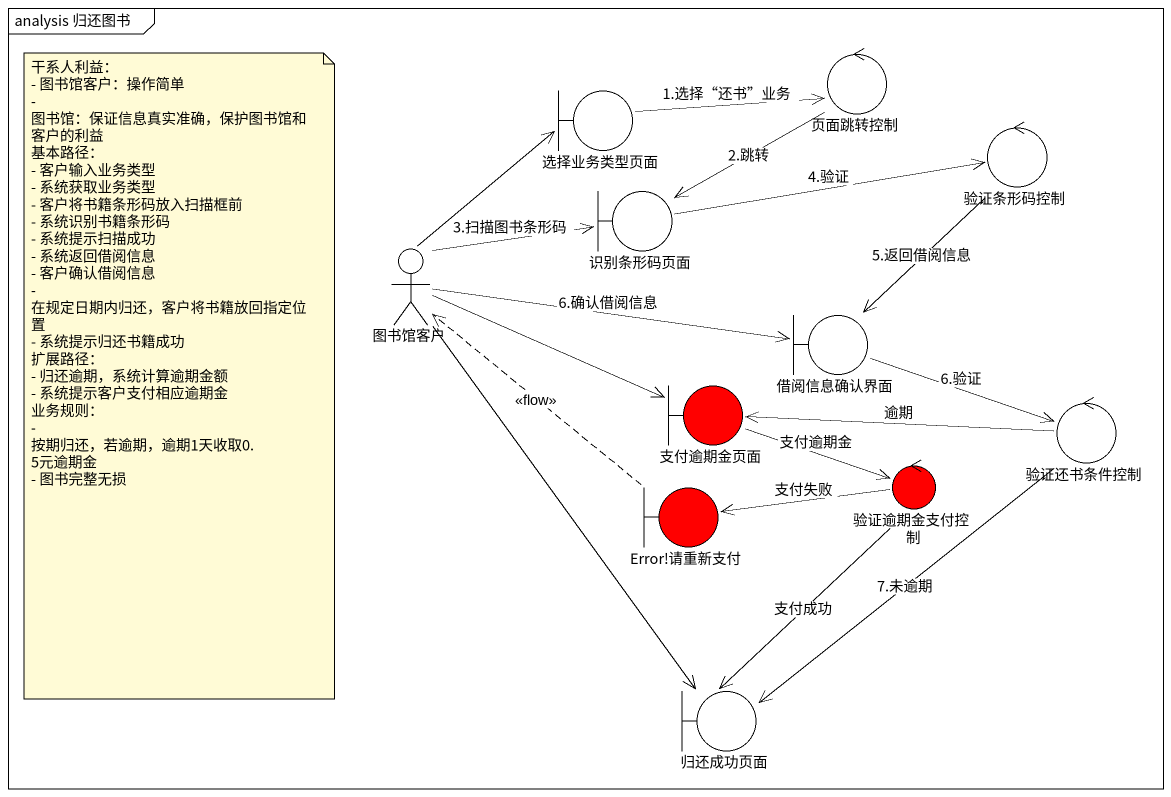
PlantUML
@startuml
mainframe analysis 归还图书
boundary 选择业务类型页面
control 页面跳转控制
control 验证条形码控制
boundary 识别条形码页面
actor 图书馆客户
boundary 借阅信息确认界面
boundary 支付逾期金页面 #FF0000
control 验证还书条件控制
control 验证逾期金支付控制 #FF0000
boundary "Error!请重新支付" as Error_请重新支付 #FF0000
boundary 归还成功页面
选择业务类型页面 -right-> 页面跳转控制 : 1.选择“还书”业务
页面跳转控制 --> 识别条形码页面 : 2.跳转
验证条形码控制 --> 借阅信息确认界面 : 5.返回借阅信息
识别条形码页面 -right-> 验证条形码控制 : 4.验证
图书馆客户 -up-> 选择业务类型页面
图书馆客户 -right-> 识别条形码页面 : 3.扫描图书条形码
图书馆客户 -right-> 借阅信息确认界面 : 6.确认借阅信息
图书馆客户 -right-> 支付逾期金页面
图书馆客户 --> 归还成功页面
借阅信息确认界面 -right-> 验证还书条件控制 : 6.验证
支付逾期金页面 -right-> 验证逾期金支付控制 : 支付逾期金
验证还书条件控制 -left-> 支付逾期金页面 : 逾期
验证还书条件控制 --> 归还成功页面 : 7.未逾期
验证逾期金支付控制 -left-> Error_请重新支付 : 支付失败
验证逾期金支付控制 --> 归还成功页面 : 支付成功
Error_请重新支付 .up.> 图书馆客户 : <<flow>>
note as N1
  干系人利益：
  - 图书馆客户：操作简单
  - 图书馆：保证信息真实准确，保护图书馆和客户的利益
  基本路径：
  - 客户输入业务类型
  - 系统获取业务类型
  - 客户将书籍条形码放入扫描框前
  - 系统识别书籍条形码
  - 系统提示扫描成功
  - 系统返回借阅信息
  - 客户确认借阅信息
  - 在规定日期内归还，客户将书籍放回指定位置
  - 系统提示归还书籍成功
  扩展路径：
  - 归还逾期，系统计算逾期金额
  - 系统提示客户支付相应逾期金
  业务规则：
  - 按期归还，若逾期，逾期1天收取0.5元逾期金
  - 图书完整无损
end note
@enduml
